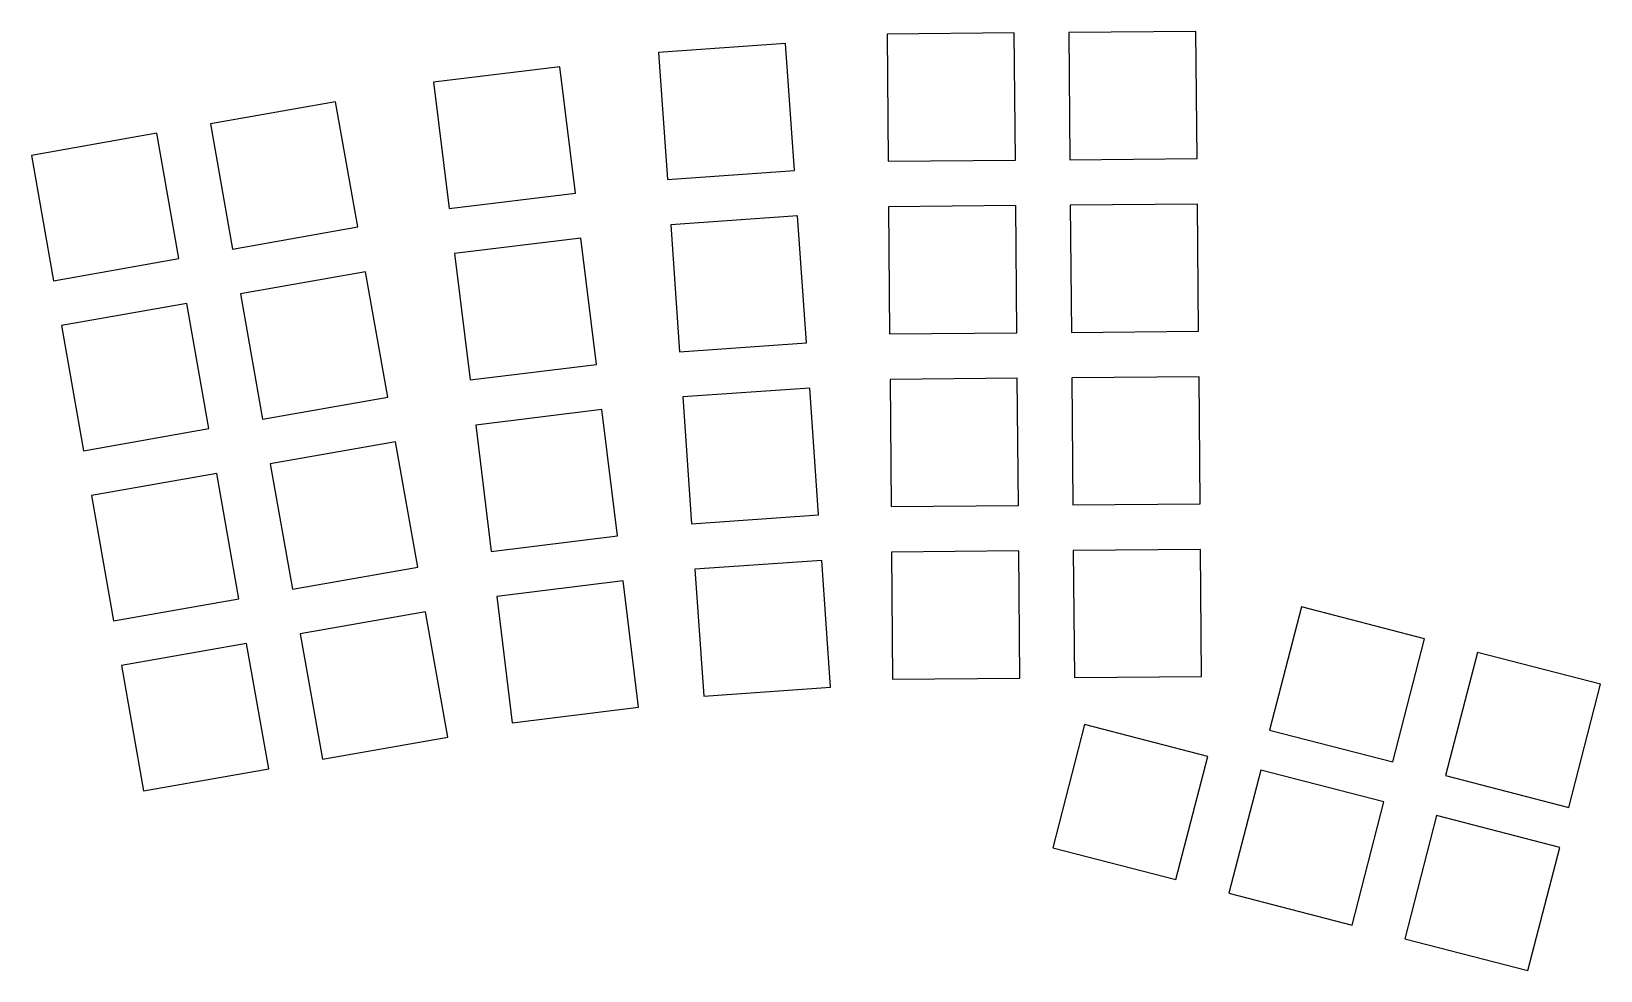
# Model space of a CAD drawing. Header units: millimetres. Extents: x 115 to 288, y -207 to -103.
import ezdxf

# ---------------------------------------------------------------- set-up
doc = ezdxf.new("R2010")
doc.units = ezdxf.units.MM

msp = doc.modelspace()

# ---------------------------------------------------------------- linework, layer by layer
for p, q in [((223.17, -103.33), (209.18, -103.45)), ((209.18, -103.45), (209.3, -117.45)), ((223.3, -117.33), (223.17, -103.33)), ((243.17, -103.15), (229.17, -103.28)), ((229.17, -103.28), (229.3, -117.28)), ((243.3, -117.15), (243.17, -103.15)), ((198.02, -104.5), (184.05, -105.48)), ((199, -118.47), (198.02, -104.5)), ((173.18, -107.05), (159.29, -108.76)), ((174.89, -120.95), (173.18, -107.05)), ((184.05, -105.48), (185.03, -119.44)), ((159.29, -108.76), (160.99, -122.65)), ((148.51, -110.9), (134.73, -113.33)), ((150.94, -124.68), (148.51, -110.9)), ((134.73, -113.33), (137.16, -127.11)), ((128.82, -114.37), (115.03, -116.8)), ((131.25, -128.16), (128.82, -114.37)), ((115.03, -116.8), (117.46, -130.59)), ((209.3, -117.45), (223.3, -117.33)), ((229.3, -117.28), (243.3, -117.15)), ((185.03, -119.44), (199, -118.47)), ((160.99, -122.65), (174.89, -120.95)), ((223.34, -122.33), (209.34, -122.45)), ((209.34, -122.45), (209.46, -136.45)), ((223.46, -136.33), (223.34, -122.33)), ((243.34, -122.15), (229.34, -122.28)), ((229.34, -122.28), (229.46, -136.28)), ((243.46, -136.15), (243.34, -122.15)), ((199.34, -123.45), (185.38, -124.43)), ((200.32, -137.42), (199.34, -123.45)), ((137.16, -127.11), (150.94, -124.68)), ((175.5, -125.91), (161.6, -127.61)), ((177.2, -139.8), (175.5, -125.91)), ((185.38, -124.43), (186.36, -138.4)), ((161.6, -127.61), (163.31, -141.51)), ((117.46, -130.59), (131.25, -128.16)), ((151.81, -129.61), (138.03, -132.04)), ((154.24, -143.39), (151.81, -129.61)), ((138.03, -132.04), (140.46, -145.83)), ((132.12, -133.08), (118.33, -135.51)), ((134.55, -146.87), (132.12, -133.08)), ((118.33, -135.51), (120.76, -149.3)), ((209.46, -136.45), (223.46, -136.33)), ((229.46, -136.28), (243.46, -136.15)), ((186.36, -138.4), (200.32, -137.42)), ((163.31, -141.51), (177.2, -139.8)), ((223.51, -141.33), (209.51, -141.45)), ((209.51, -141.45), (209.63, -155.45)), ((223.63, -155.33), (223.51, -141.33)), ((243.51, -141.15), (229.51, -141.28)), ((229.51, -141.28), (229.63, -155.27)), ((243.63, -155.15), (243.51, -141.15)), ((200.67, -142.41), (186.7, -143.38)), ((201.65, -156.37), (200.67, -142.41)), ((140.46, -145.83), (154.24, -143.39)), ((177.81, -144.77), (163.92, -146.47)), ((179.52, -158.66), (177.81, -144.77)), ((186.7, -143.38), (187.68, -157.35)), ((163.92, -146.47), (165.62, -160.37)), ((120.76, -149.3), (134.55, -146.87)), ((155.11, -148.32), (141.32, -150.75)), ((157.54, -162.11), (155.11, -148.32)), ((135.42, -151.79), (121.63, -154.22)), ((137.85, -165.58), (135.42, -151.79)), ((141.32, -150.75), (143.76, -164.54)), ((121.63, -154.22), (124.06, -168.01)), ((209.63, -155.45), (223.63, -155.33)), ((229.63, -155.27), (243.63, -155.15)), ((187.68, -157.35), (201.65, -156.37)), ((165.62, -160.37), (179.52, -158.66)), ((223.67, -160.33), (209.67, -160.45)), ((209.67, -160.45), (209.79, -174.45)), ((223.79, -174.33), (223.67, -160.33)), ((243.67, -160.15), (229.67, -160.27)), ((229.67, -160.27), (229.79, -174.27)), ((243.79, -174.15), (243.67, -160.15)), ((143.76, -164.54), (157.54, -162.11)), ((202, -161.36), (188.03, -162.34)), ((202.97, -175.33), (202, -161.36)), ((180.13, -163.63), (166.23, -165.33)), ((181.84, -177.52), (180.13, -163.63)), ((188.03, -162.34), (189.01, -176.3)), ((124.06, -168.01), (137.85, -165.58)), ((166.23, -165.33), (167.94, -179.23)), ((158.41, -167.03), (144.62, -169.46)), ((160.84, -180.82), (158.41, -167.03)), ((254.78, -166.48), (251.27, -180.04)), ((268.33, -169.99), (254.78, -166.48)), ((138.71, -170.5), (124.93, -172.93)), ((141.15, -184.29), (138.71, -170.5)), ((144.62, -169.46), (147.05, -183.25)), ((264.83, -183.54), (268.33, -169.99)), ((274.14, -171.49), (270.63, -185.04)), ((287.69, -175), (274.14, -171.49)), ((124.93, -172.93), (127.36, -186.72)), ((209.79, -174.45), (223.79, -174.33)), ((229.79, -174.27), (243.79, -174.15)), ((189.01, -176.3), (202.97, -175.33)), ((284.19, -188.55), (287.69, -175)), ((167.94, -179.23), (181.84, -177.52)), ((230.92, -179.43), (227.42, -192.99)), ((244.48, -182.94), (230.92, -179.43)), ((147.05, -183.25), (160.84, -180.82)), ((251.27, -180.04), (264.83, -183.54)), ((240.97, -196.49), (244.48, -182.94)), ((127.36, -186.72), (141.15, -184.29)), ((250.29, -184.44), (246.78, -197.99)), ((263.84, -187.95), (250.29, -184.44)), ((270.63, -185.04), (284.19, -188.55)), ((260.34, -201.5), (263.84, -187.95)), ((269.65, -189.45), (266.14, -203)), ((283.2, -192.95), (269.65, -189.45)), ((227.42, -192.99), (240.97, -196.49)), ((279.7, -206.51), (283.2, -192.95)), ((246.78, -197.99), (260.34, -201.5)), ((266.14, -203), (279.7, -206.51))]:
    msp.add_line(p, q)

doc.saveas('drawing.dxf')
